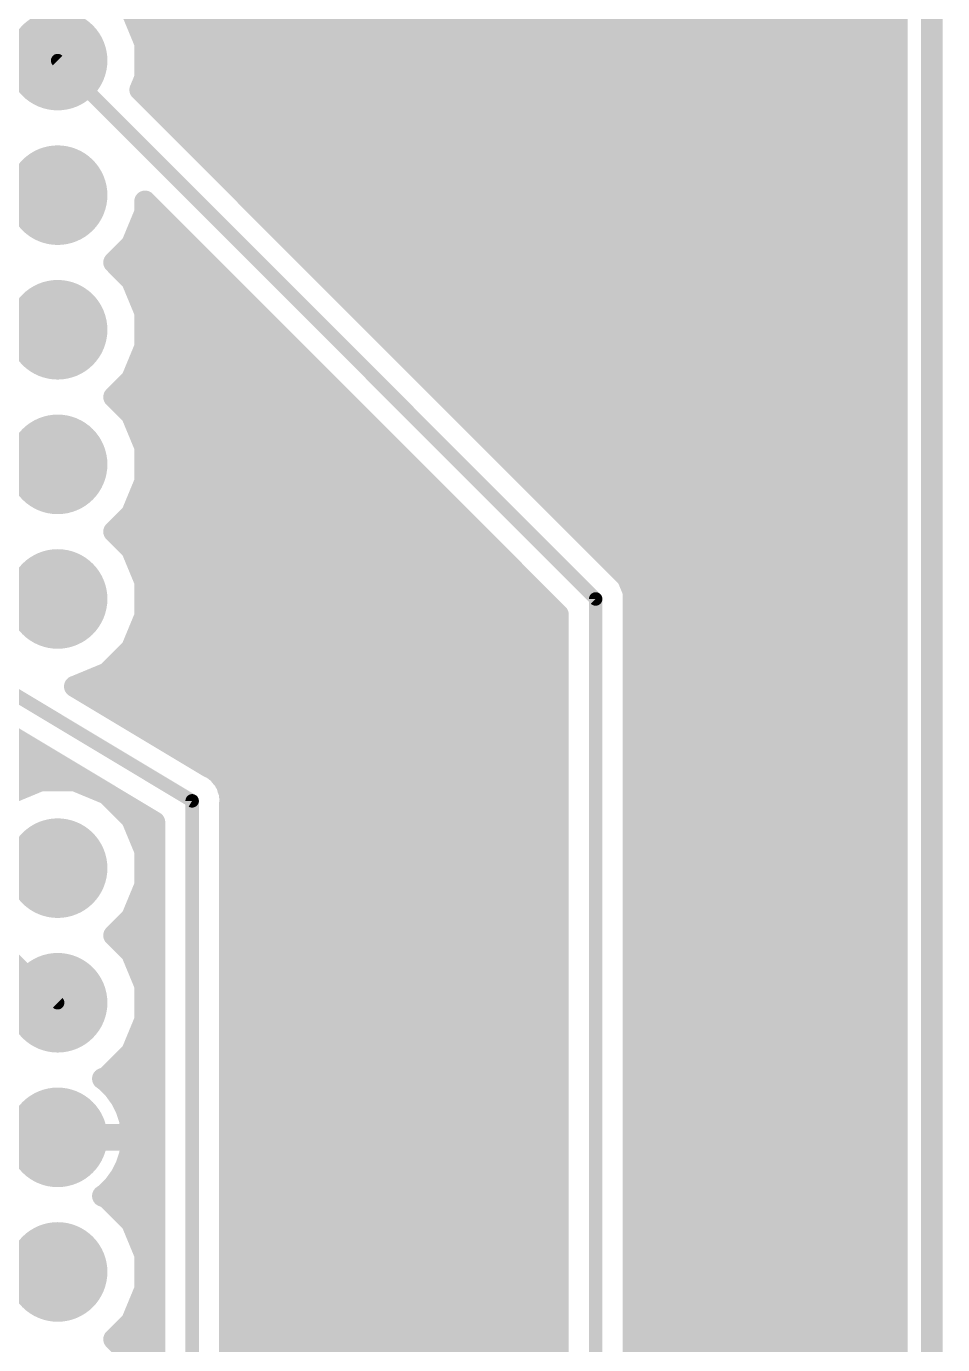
# Model space of a CAD drawing. Extents: x -0.2 to 78.9, y -2.7 to 86.6.
# Drawn here: x 61.64 to 78.94, y 27.84 to 52.72 of the extents above; entities that cross this region are included whole.
import ezdxf

# ---------------------------------------------------------------- set-up
doc = ezdxf.new("R2010")
doc.units = 0
for name, color, linetype in [('16', 174, 'CONTINUOUS'), ('17', 94, 'CONTINUOUS'), ('20', 178, 'CONTINUOUS')]:
    doc.layers.add(name, color=color, linetype=linetype)

# ---------------------------------------------------------------- blocks, each defined once
blk = doc.blocks.new('ROUNDP')
at = {"const_width": 0.5}
blk.add_lwpolyline([(0, -0.25, 1), (0, 0.25, 1), (0, -0.25)], format="xyb", dxfattribs=at)

msp = doc.modelspace()

# ---------------------------------------------------------------- linework, layer by layer
at = {"layer": '16'}
for points, const_width in [([(78.0796, 85.6996), (78.0796, -1.8796)], 0.4064), ([(63.8809, 52.3984), (63.6296, 53.0052)], 0.4064), ([(63.7014, 52.832), (78.0796, 52.832)], 0.4064), ([(63.8697, 52.4256), (78.0796, 52.4256)], 0.4064), ([(63.8809, 51.7415), (63.8809, 52.3984)], 0.4064), ([(72.39, 41.91), (62.23, 52.07)], 0.254), ([(63.8809, 52.0192), (78.0796, 52.0192)], 0.4064), ([(63.7881, 51.5174), (63.8809, 51.7415)], 0.4064), ([(63.8276, 51.6128), (78.0796, 51.6128)], 0.4064), ([(72.9928, 42.3128), (63.7881, 51.5174)], 0.4064), ([(64.0992, 51.2064), (78.0796, 51.2064)], 0.4064), ([(64.5056, 50.8), (78.0796, 50.8)], 0.4064), ([(64.912, 50.3936), (78.0796, 50.3936)], 0.4064), ([(65.3184, 49.9872), (78.0796, 49.9872)], 0.4064), ([(65.7248, 49.5808), (78.0796, 49.5808)], 0.4064), ([(46.99, 49.53), (62.23, 34.29)], 0.254), ([(63.8809, 49.2015), (63.8809, 49.4134)], 0.4064), ([(63.8809, 49.4134), (71.6788, 41.6154)], 0.4064), ([(63.6296, 48.5947), (63.8809, 49.2015)], 0.4064), ([(63.8696, 49.1744), (64.1198, 49.1744)], 0.4064), ([(66.1312, 49.1744), (78.0796, 49.1744)], 0.4064), ([(63.2948, 48.2599), (63.6296, 48.5947)], 0.4064), ([(63.7013, 48.768), (64.5262, 48.768)], 0.4064), ([(66.5376, 48.768), (78.0796, 48.768)], 0.4064), ([(63.3965, 48.3616), (64.9326, 48.3616)], 0.4064), ([(66.944, 48.3616), (78.0796, 48.3616)], 0.4064), ([(63.6296, 47.9252), (63.2948, 48.2599)], 0.4064), ([(63.5996, 47.9552), (65.339, 47.9552)], 0.4064), ([(63.8809, 47.3184), (63.6296, 47.9252)], 0.4064), ([(67.3504, 47.9552), (78.0796, 47.9552)], 0.4064), ([(63.7855, 47.5488), (65.7454, 47.5488)], 0.4064), ([(63.8809, 46.6615), (63.8809, 47.3184)], 0.4064), ([(67.7568, 47.5488), (78.0796, 47.5488)], 0.4064), ([(63.8809, 47.1424), (66.1518, 47.1424)], 0.4064), ([(68.1632, 47.1424), (78.0796, 47.1424)], 0.4064), ([(63.6296, 46.0547), (63.8809, 46.6615)], 0.4064), ([(63.8809, 46.736), (66.5582, 46.736)], 0.4064), ([(68.5696, 46.736), (78.0796, 46.736)], 0.4064), ([(63.7434, 46.3296), (66.9646, 46.3296)], 0.4064), ([(68.976, 46.3296), (78.0796, 46.3296)], 0.4064), ([(63.2948, 45.7199), (63.6296, 46.0547)], 0.4064), ([(63.4981, 45.9232), (67.371, 45.9232)], 0.4064), ([(69.3824, 45.9232), (78.0796, 45.9232)], 0.4064), ([(63.6296, 45.3852), (63.2948, 45.7199)], 0.4064), ([(63.498, 45.5168), (67.7774, 45.5168)], 0.4064), ([(63.8809, 44.7784), (63.6296, 45.3852)], 0.4064), ([(69.7888, 45.5168), (78.0796, 45.5168)], 0.4064), ([(63.7435, 45.1104), (68.1838, 45.1104)], 0.4064), ([(70.1952, 45.1104), (78.0796, 45.1104)], 0.4064), ([(63.8809, 44.1215), (63.8809, 44.7784)], 0.4064), ([(63.8809, 44.704), (68.5902, 44.704)], 0.4064), ([(70.6016, 44.704), (78.0796, 44.704)], 0.4064), ([(63.6296, 43.5147), (63.8809, 44.1215)], 0.4064), ([(63.8809, 44.2976), (68.9966, 44.2976)], 0.4064), ([(71.008, 44.2976), (78.0796, 44.2976)], 0.4064), ([(63.7855, 43.8912), (69.403, 43.8912)], 0.4064), ([(71.4144, 43.8912), (78.0796, 43.8912)], 0.4064), ([(63.2948, 43.1799), (63.6296, 43.5147)], 0.4064), ([(63.5997, 43.4848), (69.8094, 43.4848)], 0.4064), ([(71.8208, 43.4848), (78.0796, 43.4848)], 0.4064), ([(63.6296, 42.8452), (63.2948, 43.1799)], 0.4064), ([(63.3964, 43.0784), (70.2158, 43.0784)], 0.4064), ([(63.8809, 42.2384), (63.6296, 42.8452)], 0.4064), ([(72.2272, 43.0784), (78.0796, 43.0784)], 0.4064), ([(63.7014, 42.672), (70.6222, 42.672)], 0.4064), ([(72.6336, 42.672), (78.0796, 42.672)], 0.4064), ([(63.8697, 42.2656), (71.0286, 42.2656)], 0.4064), ([(63.8809, 41.5815), (63.8809, 42.2384)], 0.4064), ([(73.1011, 42.0514), (72.9928, 42.3128)], 0.4064), ([(73.0124, 42.2656), (78.0796, 42.2656)], 0.4064), ([(63.8809, 41.8592), (71.435, 41.8592)], 0.4064), ([(73.1011, 41.7685), (73.1011, 42.0514)], 0.4064), ([(73.1011, 41.8592), (78.0796, 41.8592)], 0.4064), ([(64.77, 38.1), (58.42, 41.91)], 0.254), ([(71.6788, 41.6154), (71.6788, 22.6393)], 0.4064), ([(72.39, 21.59), (72.39, 41.91)], 0.254), ([(73.1011, 22.3755), (73.1011, 41.7685)], 0.4064), ([(63.6296, 40.9747), (63.8809, 41.5815)], 0.4064), ([(63.8276, 41.4528), (71.6788, 41.4528)], 0.4064), ([(73.1011, 41.4528), (78.0796, 41.4528)], 0.4064), ([(58.0991, 41.2732), (64.0588, 37.6973)], 0.4064), ([(63.1652, 40.5103), (63.6296, 40.9747)], 0.4064), ([(63.6592, 41.0464), (71.6788, 41.0464)], 0.4064), ([(73.1011, 41.0464), (78.0796, 41.0464)], 0.4064), ([(63.2949, 40.64), (71.6788, 40.64)], 0.4064), ([(73.1011, 40.64), (78.0796, 40.64)], 0.4064), ([(62.5584, 40.259), (63.1652, 40.5103)], 0.4064), ([(65.0908, 38.7368), (62.5536, 40.259)], 0.4064), ([(62.5536, 40.259), (62.5584, 40.259)], 0.4064), ([(62.596, 40.2336), (71.6788, 40.2336)], 0.4064), ([(73.1011, 40.2336), (78.0796, 40.2336)], 0.4064), ([(63.2734, 39.8272), (71.6788, 39.8272)], 0.4064), ([(73.1011, 39.8272), (78.0796, 39.8272)], 0.4064), ([(63.9508, 39.4208), (71.6788, 39.4208)], 0.4064), ([(73.1011, 39.4208), (78.0796, 39.4208)], 0.4064), ([(58.5112, 39.0144), (61.8636, 39.0144)], 0.4064), ([(64.6281, 39.0144), (71.6788, 39.0144)], 0.4064), ([(73.1011, 39.0144), (78.0796, 39.0144)], 0.4064), ([(58.9176, 38.608), (62.541, 38.608)], 0.4064), ([(65.1728, 38.7028), (65.0908, 38.7368)], 0.4064), ([(65.2108, 38.6647), (65.1728, 38.7028)], 0.4064), ([(65.2571, 38.637), (65.2108, 38.6647)], 0.4064), ([(65.3101, 38.5655), (65.2571, 38.637)], 0.4064), ([(65.2786, 38.608), (71.6788, 38.608)], 0.4064), ([(73.1011, 38.608), (78.0796, 38.608)], 0.4064), ([(61.9015, 38.4809), (61.2947, 38.2296)], 0.4064), ([(62.5584, 38.4809), (61.9015, 38.4809)], 0.4064), ([(63.1652, 38.2296), (62.5584, 38.4809)], 0.4064), ([(65.3728, 38.5028), (65.3101, 38.5655)], 0.4064), ([(65.3933, 38.4532), (65.3728, 38.5028)], 0.4064), ([(65.4256, 38.4097), (65.3933, 38.4532)], 0.4064), ([(65.4472, 38.3231), (65.4256, 38.4097)], 0.4064), ([(63.6296, 37.7652), (63.1652, 38.2296)], 0.4064), ([(63.1932, 38.2016), (63.2183, 38.2016)], 0.4064), ([(65.4811, 38.2414), (65.4472, 38.3231)], 0.4064), ([(65.4811, 38.1876), (65.4811, 38.2414)], 0.4064), ([(65.4811, 38.2016), (71.6788, 38.2016)], 0.4064), ([(65.4942, 38.1352), (65.4811, 38.1876)], 0.4064), ([(65.4811, 38.0473), (65.4942, 38.1352)], 0.4064), ([(73.1011, 38.2016), (78.0796, 38.2016)], 0.4064), ([(64.77, 22.86), (64.77, 38.1)], 0.254), ([(65.4811, 22.7185), (65.4811, 38.0473)], 0.4064), ([(63.5996, 37.7952), (63.8956, 37.7952)], 0.4064), ([(63.8809, 37.1584), (63.6296, 37.7652)], 0.4064), ([(64.0588, 37.6973), (64.0588, 23.1545)], 0.4064), ([(65.4811, 37.7952), (71.6788, 37.7952)], 0.4064), ([(73.1011, 37.7952), (78.0796, 37.7952)], 0.4064), ([(63.7855, 37.3888), (64.0588, 37.3888)], 0.4064), ([(65.4811, 37.3888), (71.6788, 37.3888)], 0.4064), ([(73.1011, 37.3888), (78.0796, 37.3888)], 0.4064), ([(63.8809, 36.5015), (63.8809, 37.1584)], 0.4064), ([(63.8809, 36.9824), (64.0588, 36.9824)], 0.4064), ([(65.4811, 36.9824), (71.6788, 36.9824)], 0.4064), ([(73.1011, 36.9824), (78.0796, 36.9824)], 0.4064), ([(63.6296, 35.8947), (63.8809, 36.5015)], 0.4064), ([(63.8809, 36.576), (64.0588, 36.576)], 0.4064), ([(65.4811, 36.576), (71.6788, 36.576)], 0.4064), ([(73.1011, 36.576), (78.0796, 36.576)], 0.4064), ([(63.7434, 36.1696), (64.0588, 36.1696)], 0.4064), ([(65.4811, 36.1696), (71.6788, 36.1696)], 0.4064), ([(73.1011, 36.1696), (78.0796, 36.1696)], 0.4064), ([(63.2948, 35.5599), (63.6296, 35.8947)], 0.4064), ([(63.4981, 35.7632), (64.0588, 35.7632)], 0.4064), ([(65.4811, 35.7632), (71.6788, 35.7632)], 0.4064), ([(73.1011, 35.7632), (78.0796, 35.7632)], 0.4064), ([(63.6296, 35.2252), (63.2948, 35.5599)], 0.4064), ([(63.498, 35.3568), (64.0588, 35.3568)], 0.4064), ([(63.8809, 34.6184), (63.6296, 35.2252)], 0.4064), ([(65.4811, 35.3568), (71.6788, 35.3568)], 0.4064), ([(73.1011, 35.3568), (78.0796, 35.3568)], 0.4064), ([(63.7435, 34.9504), (64.0588, 34.9504)], 0.4064), ([(65.4811, 34.9504), (71.6788, 34.9504)], 0.4064), ([(73.1011, 34.9504), (78.0796, 34.9504)], 0.4064), ([(63.8809, 33.9615), (63.8809, 34.6184)], 0.4064), ([(63.8809, 34.544), (64.0588, 34.544)], 0.4064), ([(65.4811, 34.544), (71.6788, 34.544)], 0.4064), ([(73.1011, 34.544), (78.0796, 34.544)], 0.4064), ([(63.8809, 34.1376), (64.0588, 34.1376)], 0.4064), ([(65.4811, 34.1376), (71.6788, 34.1376)], 0.4064), ([(73.1011, 34.1376), (78.0796, 34.1376)], 0.4064), ([(63.6296, 33.3547), (63.8809, 33.9615)], 0.4064), ([(63.7855, 33.7312), (64.0588, 33.7312)], 0.4064), ([(65.4811, 33.7312), (71.6788, 33.7312)], 0.4064), ([(73.1011, 33.7312), (78.0796, 33.7312)], 0.4064), ([(63.1652, 32.8903), (63.6296, 33.3547)], 0.4064), ([(63.5997, 33.3248), (64.0588, 33.3248)], 0.4064), ([(65.4811, 33.3248), (71.6788, 33.3248)], 0.4064), ([(73.1011, 33.3248), (78.0796, 33.3248)], 0.4064), ([(63.0834, 32.8565), (63.1652, 32.8903)], 0.4064), ([(63.1933, 32.9184), (64.0588, 32.9184)], 0.4064), ([(65.4811, 32.9184), (71.6788, 32.9184)], 0.4064), ([(73.1011, 32.9184), (78.0796, 32.9184)], 0.4064), ([(63.14, 32.8155), (63.0834, 32.8565)], 0.4064), ([(63.2955, 32.66), (63.14, 32.8155)], 0.4064), ([(63.4247, 32.4821), (63.2955, 32.66)], 0.4064), ([(63.403, 32.512), (64.0588, 32.512)], 0.4064), ([(63.5246, 32.2862), (63.4247, 32.4821)], 0.4064), ([(65.4811, 32.512), (71.6788, 32.512)], 0.4064), ([(73.1011, 32.512), (78.0796, 32.512)], 0.4064), ([(63.5925, 32.0771), (63.5246, 32.2862)], 0.4064), ([(63.5833, 32.1056), (64.0588, 32.1056)], 0.4064), ([(63.6269, 31.8599), (63.5925, 32.0771)], 0.4064), ([(65.4811, 32.1056), (71.6788, 32.1056)], 0.4064), ([(73.1011, 32.1056), (78.0796, 32.1056)], 0.4064), ([(48.0389, 31.6992), (62.1785, 31.6992)], 0.4064), ([(60.833, 31.8008), (62.1785, 31.8008)], 0.4064), ([(62.1785, 31.699), (60.833, 31.699)], 0.4064), ([(62.1785, 31.8008), (62.1785, 31.699)], 0.4064), ([(62.2814, 31.699), (62.2814, 31.8008)], 0.4064), ([(62.2814, 31.8008), (63.6269, 31.8008)], 0.4064), ([(62.2814, 31.6992), (64.0588, 31.6992)], 0.4064), ([(63.6269, 31.699), (62.2814, 31.699)], 0.4064), ([(63.5925, 31.4228), (63.6269, 31.64)], 0.4064), ([(63.6269, 31.8008), (63.6269, 31.8599)], 0.4064), ([(63.6269, 31.64), (63.6269, 31.699)], 0.4064), ([(65.4811, 31.6992), (71.6788, 31.6992)], 0.4064), ([(73.1011, 31.6992), (78.0796, 31.6992)], 0.4064), ([(63.5246, 31.2137), (63.5925, 31.4228)], 0.4064), ([(63.4247, 31.0178), (63.5246, 31.2137)], 0.4064), ([(63.5502, 31.2928), (64.0588, 31.2928)], 0.4064), ([(65.4811, 31.2928), (71.6788, 31.2928)], 0.4064), ([(73.1011, 31.2928), (78.0796, 31.2928)], 0.4064), ([(63.2955, 30.8399), (63.4247, 31.0178)], 0.4064), ([(63.0834, 30.6434), (63.14, 30.6844)], 0.4064), ([(63.14, 30.6844), (63.2955, 30.8399)], 0.4064), ([(63.3292, 30.8864), (64.0588, 30.8864)], 0.4064), ([(65.4811, 30.8864), (71.6788, 30.8864)], 0.4064), ([(73.1011, 30.8864), (78.0796, 30.8864)], 0.4064), ([(63.1652, 30.6096), (63.0834, 30.6434)], 0.4064), ([(63.6296, 30.1452), (63.1652, 30.6096)], 0.4064), ([(63.2948, 30.48), (64.0588, 30.48)], 0.4064), ([(65.4811, 30.48), (71.6788, 30.48)], 0.4064), ([(73.1011, 30.48), (78.0796, 30.48)], 0.4064), ([(63.8809, 29.5384), (63.6296, 30.1452)], 0.4064), ([(63.6593, 30.0736), (64.0588, 30.0736)], 0.4064), ([(65.4811, 30.0736), (71.6788, 30.0736)], 0.4064), ([(73.1011, 30.0736), (78.0796, 30.0736)], 0.4064), ([(63.8276, 29.6672), (64.0588, 29.6672)], 0.4064), ([(65.4811, 29.6672), (71.6788, 29.6672)], 0.4064), ([(73.1011, 29.6672), (78.0796, 29.6672)], 0.4064), ([(63.8809, 28.8815), (63.8809, 29.5384)], 0.4064), ([(63.8809, 29.2608), (64.0588, 29.2608)], 0.4064), ([(65.4811, 29.2608), (71.6788, 29.2608)], 0.4064), ([(73.1011, 29.2608), (78.0796, 29.2608)], 0.4064), ([(63.6296, 28.2747), (63.8809, 28.8815)], 0.4064), ([(63.8696, 28.8544), (64.0588, 28.8544)], 0.4064), ([(65.4811, 28.8544), (71.6788, 28.8544)], 0.4064), ([(73.1011, 28.8544), (78.0796, 28.8544)], 0.4064), ([(63.7013, 28.448), (64.0588, 28.448)], 0.4064), ([(65.4811, 28.448), (71.6788, 28.448)], 0.4064), ([(73.1011, 28.448), (78.0796, 28.448)], 0.4064), ([(63.2948, 27.9399), (63.6296, 28.2747)], 0.4064), ([(63.6296, 27.6052), (63.2948, 27.9399)], 0.4064), ([(63.3965, 28.0416), (64.0588, 28.0416)], 0.4064), ([(65.4811, 28.0416), (71.6788, 28.0416)], 0.4064), ([(73.1011, 28.0416), (78.0796, 28.0416)], 0.4064), ([(63.5996, 27.6352), (64.0588, 27.6352)], 0.4064), ([(65.4811, 27.6352), (71.6788, 27.6352)], 0.4064), ([(73.1011, 27.6352), (78.0796, 27.6352)], 0.4064)]:
    msp.add_lwpolyline(points, dxfattribs=dict(at, const_width=const_width))
for points, const_width in [([(63.7014, 52.9336, 1), (63.7014, 52.7304)], 0.2032), ([(78.0796, 52.7304, 1), (78.0796, 52.9336)], 0.2032), ([(63.8697, 52.5272, 1), (63.8697, 52.324)], 0.2032), ([(63.9825, 52.3984, 1), (63.7793, 52.3984)], 0.2032), ([(63.787, 52.3595, 1), (63.9748, 52.4373)], 0.2032), ([(78.0796, 52.324, 1), (78.0796, 52.5272)], 0.2032), ([(62.2749, 52.1149, 1), (62.1851, 52.0251)], 0.127), ([(63.8809, 52.1208, 1), (63.8809, 51.9176)], 0.2032), ([(78.0796, 51.9176, 1), (78.0796, 52.1208)], 0.2032), ([(63.8276, 51.7144, 1), (63.8276, 51.5112)], 0.2032), ([(63.7793, 51.7415, 1), (63.9825, 51.7415)], 0.2032), ([(63.9748, 51.7026, 1), (63.787, 51.7804)], 0.2032), ([(78.0796, 51.5112, 1), (78.0796, 51.7144)], 0.2032), ([(63.6942, 51.5563, 1), (63.882, 51.4785)], 0.2032), ([(63.8599, 51.5892, 1), (63.7163, 51.4456)], 0.2032), ([(64.0992, 51.308, 1), (64.0992, 51.1048)], 0.2032), ([(78.0796, 51.1048, 1), (78.0796, 51.308)], 0.2032), ([(64.5056, 50.9016, 1), (64.5056, 50.6984)], 0.2032), ([(78.0796, 50.6984, 1), (78.0796, 50.9016)], 0.2032), ([(64.912, 50.4952, 1), (64.912, 50.292)], 0.2032), ([(78.0796, 50.292, 1), (78.0796, 50.4952)], 0.2032), ([(65.3184, 50.0888, 1), (65.3184, 49.8856)], 0.2032), ([(78.0796, 49.8856, 1), (78.0796, 50.0888)], 0.2032), ([(65.7248, 49.6824, 1), (65.7248, 49.4792)], 0.2032), ([(78.0796, 49.4792, 1), (78.0796, 49.6824)], 0.2032), ([(63.9825, 49.4134, 1), (63.7793, 49.4134)], 0.2032), ([(63.9527, 49.4852, 1), (63.8091, 49.3416)], 0.2032), ([(63.8696, 49.276, 1), (63.8696, 49.0728)], 0.2032), ([(63.7793, 49.2015, 1), (63.9825, 49.2015)], 0.2032), ([(63.9748, 49.1626, 1), (63.787, 49.2404)], 0.2032), ([(64.1198, 49.0728, 1), (64.1198, 49.276)], 0.2032), ([(66.1312, 49.276, 1), (66.1312, 49.0728)], 0.2032), ([(78.0796, 49.0728, 1), (78.0796, 49.276)], 0.2032), ([(63.7014, 48.5229, 1), (63.5578, 48.6665)], 0.2032), ([(63.7013, 48.8696, 1), (63.7013, 48.6664)], 0.2032), ([(64.5262, 48.6664, 1), (64.5262, 48.8696)], 0.2032), ([(66.5376, 48.8696, 1), (66.5376, 48.6664)], 0.2032), ([(78.0796, 48.6664, 1), (78.0796, 48.8696)], 0.2032), ([(63.3965, 48.4632, 1), (63.3965, 48.26)], 0.2032), ([(63.5357, 48.6336, 1), (63.7235, 48.5558)], 0.2032), ([(64.9326, 48.26, 1), (64.9326, 48.4632)], 0.2032), ([(66.944, 48.4632, 1), (66.944, 48.26)], 0.2032), ([(78.0796, 48.26, 1), (78.0796, 48.4632)], 0.2032), ([(63.3666, 48.3318, 1), (63.223, 48.188)], 0.2032), ([(63.223, 48.3317, 1), (63.3666, 48.1881)], 0.2032), ([(63.5996, 48.0568, 1), (63.5996, 47.8536)], 0.2032), ([(63.7235, 47.9641, 1), (63.5357, 47.8863)], 0.2032), ([(63.5578, 47.8533, 1), (63.7014, 47.9971)], 0.2032), ([(65.339, 47.8536, 1), (65.339, 48.0568)], 0.2032), ([(67.3504, 48.0568, 1), (67.3504, 47.8536)], 0.2032), ([(78.0796, 47.8536, 1), (78.0796, 48.0568)], 0.2032), ([(63.7855, 47.6504, 1), (63.7855, 47.4472)], 0.2032), ([(63.9825, 47.3184, 1), (63.7793, 47.3184)], 0.2032), ([(65.7454, 47.4472, 1), (65.7454, 47.6504)], 0.2032), ([(67.7568, 47.6504, 1), (67.7568, 47.4472)], 0.2032), ([(78.0796, 47.4472, 1), (78.0796, 47.6504)], 0.2032), ([(63.8809, 47.244, 1), (63.8809, 47.0408)], 0.2032), ([(63.787, 47.2795, 1), (63.9748, 47.3573)], 0.2032), ([(66.1518, 47.0408, 1), (66.1518, 47.244)], 0.2032), ([(68.1632, 47.244, 1), (68.1632, 47.0408)], 0.2032), ([(78.0796, 47.0408, 1), (78.0796, 47.244)], 0.2032), ([(63.8809, 46.8376, 1), (63.8809, 46.6344)], 0.2032), ([(63.9748, 46.6226, 1), (63.787, 46.7004)], 0.2032), ([(66.5582, 46.6344, 1), (66.5582, 46.8376)], 0.2032), ([(68.5696, 46.8376, 1), (68.5696, 46.6344)], 0.2032), ([(78.0796, 46.6344, 1), (78.0796, 46.8376)], 0.2032), ([(63.7434, 46.4312, 1), (63.7434, 46.228)], 0.2032), ([(63.7793, 46.6615, 1), (63.9825, 46.6615)], 0.2032), ([(66.9646, 46.228, 1), (66.9646, 46.4312)], 0.2032), ([(68.976, 46.4312, 1), (68.976, 46.228)], 0.2032), ([(78.0796, 46.228, 1), (78.0796, 46.4312)], 0.2032), ([(63.4981, 46.0248, 1), (63.4981, 45.8216)], 0.2032), ([(63.5357, 46.0936, 1), (63.7235, 46.0158)], 0.2032), ([(63.7014, 45.9829, 1), (63.5578, 46.1265)], 0.2032), ([(67.371, 45.8216, 1), (67.371, 46.0248)], 0.2032), ([(69.3824, 46.0248, 1), (69.3824, 45.8216)], 0.2032), ([(78.0796, 45.8216, 1), (78.0796, 46.0248)], 0.2032), ([(63.3666, 45.7918, 1), (63.223, 45.648)], 0.2032), ([(63.223, 45.7917, 1), (63.3666, 45.6481)], 0.2032), ([(63.498, 45.6184, 1), (63.498, 45.4152)], 0.2032), ([(63.7235, 45.4241, 1), (63.5357, 45.3463)], 0.2032), ([(63.5578, 45.3133, 1), (63.7014, 45.4571)], 0.2032), ([(67.7774, 45.4152, 1), (67.7774, 45.6184)], 0.2032), ([(69.7888, 45.6184, 1), (69.7888, 45.4152)], 0.2032), ([(78.0796, 45.4152, 1), (78.0796, 45.6184)], 0.2032), ([(63.7435, 45.212, 1), (63.7435, 45.0088)], 0.2032), ([(68.1838, 45.0088, 1), (68.1838, 45.212)], 0.2032), ([(70.1952, 45.212, 1), (70.1952, 45.0088)], 0.2032), ([(78.0796, 45.0088, 1), (78.0796, 45.212)], 0.2032), ([(63.9825, 44.7784, 1), (63.7793, 44.7784)], 0.2032), ([(63.8809, 44.8056, 1), (63.8809, 44.6024)], 0.2032), ([(63.787, 44.7395, 1), (63.9748, 44.8173)], 0.2032), ([(68.5902, 44.6024, 1), (68.5902, 44.8056)], 0.2032), ([(70.6016, 44.8056, 1), (70.6016, 44.6024)], 0.2032), ([(78.0796, 44.6024, 1), (78.0796, 44.8056)], 0.2032), ([(63.8809, 44.3992, 1), (63.8809, 44.196)], 0.2032), ([(63.9748, 44.0826, 1), (63.787, 44.1604)], 0.2032), ([(68.9966, 44.196, 1), (68.9966, 44.3992)], 0.2032), ([(71.008, 44.3992, 1), (71.008, 44.196)], 0.2032), ([(78.0796, 44.196, 1), (78.0796, 44.3992)], 0.2032), ([(63.7855, 43.9928, 1), (63.7855, 43.7896)], 0.2032), ([(63.7793, 44.1215, 1), (63.9825, 44.1215)], 0.2032), ([(69.403, 43.7896, 1), (69.403, 43.9928)], 0.2032), ([(71.4144, 43.9928, 1), (71.4144, 43.7896)], 0.2032), ([(78.0796, 43.7896, 1), (78.0796, 43.9928)], 0.2032), ([(63.5997, 43.5864, 1), (63.5997, 43.3832)], 0.2032), ([(63.5357, 43.5536, 1), (63.7235, 43.4758)], 0.2032), ([(63.7014, 43.4429, 1), (63.5578, 43.5865)], 0.2032), ([(69.8094, 43.3832, 1), (69.8094, 43.5864)], 0.2032), ([(71.8208, 43.5864, 1), (71.8208, 43.3832)], 0.2032), ([(78.0796, 43.3832, 1), (78.0796, 43.5864)], 0.2032), ([(63.3666, 43.2518, 1), (63.223, 43.108)], 0.2032), ([(63.223, 43.2517, 1), (63.3666, 43.1081)], 0.2032), ([(63.3964, 43.18, 1), (63.3964, 42.9768)], 0.2032), ([(63.7235, 42.8841, 1), (63.5357, 42.8063)], 0.2032), ([(70.2158, 42.9768, 1), (70.2158, 43.18)], 0.2032), ([(72.2272, 43.18, 1), (72.2272, 42.9768)], 0.2032), ([(78.0796, 42.9768, 1), (78.0796, 43.18)], 0.2032), ([(63.5578, 42.7733, 1), (63.7014, 42.9171)], 0.2032), ([(63.7014, 42.7736, 1), (63.7014, 42.5704)], 0.2032), ([(70.6222, 42.5704, 1), (70.6222, 42.7736)], 0.2032), ([(72.6336, 42.7736, 1), (72.6336, 42.5704)], 0.2032), ([(78.0796, 42.5704, 1), (78.0796, 42.7736)], 0.2032), ([(63.8697, 42.3672, 1), (63.8697, 42.164)], 0.2032), ([(63.9825, 42.2384, 1), (63.7793, 42.2384)], 0.2032), ([(63.787, 42.1995, 1), (63.9748, 42.2773)], 0.2032), ([(71.0286, 42.164, 1), (71.0286, 42.3672)], 0.2032), ([(73.0867, 42.3517, 1), (72.8989, 42.2739)], 0.2032), ([(73.0124, 42.3672, 1), (73.0124, 42.164)], 0.2032), ([(72.921, 42.241, 1), (73.0646, 42.3846)], 0.2032), ([(78.0796, 42.164, 1), (78.0796, 42.3672)], 0.2032), ([(63.8809, 41.9608, 1), (63.8809, 41.7576)], 0.2032), ([(71.435, 41.7576, 1), (71.435, 41.9608)], 0.2032), ([(73.2027, 42.0514, 1), (72.9995, 42.0514)], 0.2032), ([(73.1011, 41.9608, 1), (73.1011, 41.7576)], 0.2032), ([(73.0072, 42.0125, 1), (73.195, 42.0903)], 0.2032), ([(78.0796, 41.7576, 1), (78.0796, 41.9608)], 0.2032), ([(71.7804, 41.6154, 1), (71.5772, 41.6154)], 0.2032), ([(72.4535, 41.91, 1), (72.3265, 41.91)], 0.127), ([(72.3451, 41.8651, 1), (72.4349, 41.9549)], 0.127), ([(73.2027, 41.7685, 1), (72.9995, 41.7685)], 0.2032), ([(72.9995, 41.7685, 1), (73.2027, 41.7685)], 0.2032), ([(63.8276, 41.5544, 1), (63.8276, 41.3512)], 0.2032), ([(63.7793, 41.5815, 1), (63.9825, 41.5815)], 0.2032), ([(63.9748, 41.5426, 1), (63.787, 41.6204)], 0.2032), ([(71.607, 41.5436, 1), (71.7506, 41.6872)], 0.2032), ([(71.6788, 41.3512, 1), (71.6788, 41.5544)], 0.2032), ([(73.1011, 41.5544, 1), (73.1011, 41.3512)], 0.2032), ([(78.0796, 41.3512, 1), (78.0796, 41.5544)], 0.2032), ([(63.5357, 41.0136, 1), (63.7235, 40.9358)], 0.2032), ([(63.6592, 41.148, 1), (63.6592, 40.9448)], 0.2032), ([(63.7014, 40.9029, 1), (63.5578, 41.0465)], 0.2032), ([(71.6788, 40.9448, 1), (71.6788, 41.148)], 0.2032), ([(73.1011, 41.148, 1), (73.1011, 40.9448)], 0.2032), ([(78.0796, 40.9448, 1), (78.0796, 41.148)], 0.2032), ([(63.2949, 40.7416, 1), (63.2949, 40.5384)], 0.2032), ([(71.6788, 40.5384, 1), (71.6788, 40.7416)], 0.2032), ([(73.1011, 40.7416, 1), (73.1011, 40.5384)], 0.2032), ([(78.0796, 40.5384, 1), (78.0796, 40.7416)], 0.2032), ([(63.0934, 40.5821, 1), (63.237, 40.4385)], 0.2032), ([(63.2041, 40.4164, 1), (63.1263, 40.6042)], 0.2032), ([(62.6059, 40.3461, 1), (62.5013, 40.1719)], 0.2032), ([(62.5536, 40.3606, 1), (62.5536, 40.1574)], 0.2032), ([(62.5195, 40.3529, 1), (62.5973, 40.1651)], 0.2032), ([(62.596, 40.3352, 1), (62.596, 40.132)], 0.2032), ([(62.5584, 40.1574, 1), (62.5584, 40.3606)], 0.2032), ([(71.6788, 40.132, 1), (71.6788, 40.3352)], 0.2032), ([(73.1011, 40.3352, 1), (73.1011, 40.132)], 0.2032), ([(78.0796, 40.132, 1), (78.0796, 40.3352)], 0.2032), ([(63.2734, 39.9288, 1), (63.2734, 39.7256)], 0.2032), ([(71.6788, 39.7256, 1), (71.6788, 39.9288)], 0.2032), ([(73.1011, 39.9288, 1), (73.1011, 39.7256)], 0.2032), ([(78.0796, 39.7256, 1), (78.0796, 39.9288)], 0.2032), ([(63.9508, 39.5224, 1), (63.9508, 39.3192)], 0.2032), ([(71.6788, 39.3192, 1), (71.6788, 39.5224)], 0.2032), ([(73.1011, 39.5224, 1), (73.1011, 39.3192)], 0.2032), ([(78.0796, 39.3192, 1), (78.0796, 39.5224)], 0.2032), ([(61.8636, 38.9128, 1), (61.8636, 39.116)], 0.2032), ([(64.6281, 39.116, 1), (64.6281, 38.9128)], 0.2032), ([(71.6788, 38.9128, 1), (71.6788, 39.116)], 0.2032), ([(73.1011, 39.116, 1), (73.1011, 38.9128)], 0.2032), ([(78.0796, 38.9128, 1), (78.0796, 39.116)], 0.2032), ([(62.541, 38.5064, 1), (62.541, 38.7096)], 0.2032), ([(65.1297, 38.8307, 1), (65.0519, 38.6429)], 0.2032), ([(65.0385, 38.6497, 1), (65.1431, 38.8239)], 0.2032), ([(65.2447, 38.7745, 1), (65.1009, 38.6311)], 0.2032), ([(65.263, 38.7519, 1), (65.1586, 38.5775)], 0.2032), ([(65.1339, 38.6089, 1), (65.2117, 38.7967)], 0.2032), ([(65.1389, 38.593, 1), (65.2827, 38.7364)], 0.2032), ([(65.3387, 38.6975, 1), (65.1755, 38.5765)], 0.2032), ([(65.2786, 38.7096, 1), (65.2786, 38.5064)], 0.2032), ([(65.2049, 38.5498, 1), (65.3093, 38.7242)], 0.2032), ([(71.6788, 38.5064, 1), (71.6788, 38.7096)], 0.2032), ([(73.1011, 38.7096, 1), (73.1011, 38.5064)], 0.2032), ([(78.0796, 38.5064, 1), (78.0796, 38.7096)], 0.2032), ([(61.9015, 38.5825, 1), (61.9015, 38.3793)], 0.2032), ([(61.9404, 38.387, 1), (61.8626, 38.5748)], 0.2032), ([(62.5973, 38.5748, 1), (62.5195, 38.387)], 0.2032), ([(62.5584, 38.3793, 1), (62.5584, 38.5825)], 0.2032), ([(65.3819, 38.6373, 1), (65.2383, 38.4937)], 0.2032), ([(65.2285, 38.505, 1), (65.3917, 38.626)], 0.2032), ([(65.4667, 38.5416, 1), (65.2789, 38.464)], 0.2032), ([(65.4749, 38.5138, 1), (65.3117, 38.3926)], 0.2032), ([(65.2994, 38.4144, 1), (65.4872, 38.492)], 0.2032), ([(65.301, 38.431, 1), (65.4446, 38.5746)], 0.2032), ([(65.5242, 38.4343, 1), (65.327, 38.3851)], 0.2032), ([(65.344, 38.3491, 1), (65.5072, 38.4703)], 0.2032), ([(63.237, 38.3014, 1), (63.0934, 38.1578)], 0.2032), ([(63.1932, 38.3032, 1), (63.1932, 38.1)], 0.2032), ([(63.1263, 38.1357, 1), (63.2041, 38.3235)], 0.2032), ([(63.2183, 38.1, 1), (63.2183, 38.3032)], 0.2032), ([(65.541, 38.362, 1), (65.3534, 38.2842)], 0.2032), ([(65.3486, 38.2985, 1), (65.5458, 38.3477)], 0.2032), ([(65.5827, 38.2414, 1), (65.3795, 38.2414)], 0.2032), ([(65.4811, 38.3032, 1), (65.4811, 38.1)], 0.2032), ([(65.5797, 38.2122, 1), (65.3825, 38.163)], 0.2032), ([(65.3873, 38.2025, 1), (65.5749, 38.2803)], 0.2032), ([(65.5947, 38.1202, 1), (65.3937, 38.1502)], 0.2032), ([(71.6788, 38.1, 1), (71.6788, 38.3032)], 0.2032), ([(73.1011, 38.3032, 1), (73.1011, 38.1)], 0.2032), ([(78.0796, 38.1, 1), (78.0796, 38.3032)], 0.2032), ([(64.8335, 38.1, 1), (64.7065, 38.1)], 0.127), ([(64.7373, 38.0455, 1), (64.8027, 38.1545)], 0.127), ([(65.3795, 38.1876, 1), (65.5827, 38.1876)], 0.2032), ([(65.5827, 38.0473, 1), (65.3795, 38.0473)], 0.2032), ([(65.3806, 38.0623, 1), (65.5816, 38.0323)], 0.2032), ([(65.3956, 38.1106, 1), (65.5928, 38.1598)], 0.2032), ([(63.5996, 37.8968, 1), (63.5996, 37.6936)], 0.2032), ([(63.7235, 37.8041, 1), (63.5357, 37.7263)], 0.2032), ([(63.5578, 37.6934, 1), (63.7014, 37.837)], 0.2032), ([(63.8956, 37.6936, 1), (63.8956, 37.8968)], 0.2032), ([(64.1604, 37.6973, 1), (63.9572, 37.6973)], 0.2032), ([(64.0065, 37.6102, 1), (64.1111, 37.7844)], 0.2032), ([(65.4811, 37.8968, 1), (65.4811, 37.6936)], 0.2032), ([(71.6788, 37.6936, 1), (71.6788, 37.8968)], 0.2032), ([(73.1011, 37.8968, 1), (73.1011, 37.6936)], 0.2032), ([(78.0796, 37.6936, 1), (78.0796, 37.8968)], 0.2032), ([(63.7855, 37.4904, 1), (63.7855, 37.2872)], 0.2032), ([(64.0588, 37.2872, 1), (64.0588, 37.4904)], 0.2032), ([(65.4811, 37.4904, 1), (65.4811, 37.2872)], 0.2032), ([(71.6788, 37.2872, 1), (71.6788, 37.4904)], 0.2032), ([(73.1011, 37.4904, 1), (73.1011, 37.2872)], 0.2032), ([(78.0796, 37.2872, 1), (78.0796, 37.4904)], 0.2032), ([(63.9825, 37.1584, 1), (63.7793, 37.1584)], 0.2032), ([(63.8809, 37.084, 1), (63.8809, 36.8808)], 0.2032), ([(63.787, 37.1195, 1), (63.9748, 37.1973)], 0.2032), ([(64.0588, 36.8808, 1), (64.0588, 37.084)], 0.2032), ([(65.4811, 37.084, 1), (65.4811, 36.8808)], 0.2032), ([(71.6788, 36.8808, 1), (71.6788, 37.084)], 0.2032), ([(73.1011, 37.084, 1), (73.1011, 36.8808)], 0.2032), ([(78.0796, 36.8808, 1), (78.0796, 37.084)], 0.2032), ([(63.8809, 36.6776, 1), (63.8809, 36.4744)], 0.2032), ([(63.7793, 36.5015, 1), (63.9825, 36.5015)], 0.2032), ([(63.9748, 36.4626, 1), (63.787, 36.5404)], 0.2032), ([(64.0588, 36.4744, 1), (64.0588, 36.6776)], 0.2032), ([(65.4811, 36.6776, 1), (65.4811, 36.4744)], 0.2032), ([(71.6788, 36.4744, 1), (71.6788, 36.6776)], 0.2032), ([(73.1011, 36.6776, 1), (73.1011, 36.4744)], 0.2032), ([(78.0796, 36.4744, 1), (78.0796, 36.6776)], 0.2032), ([(63.7434, 36.2712, 1), (63.7434, 36.068)], 0.2032), ([(64.0588, 36.068, 1), (64.0588, 36.2712)], 0.2032), ([(65.4811, 36.2712, 1), (65.4811, 36.068)], 0.2032), ([(71.6788, 36.068, 1), (71.6788, 36.2712)], 0.2032), ([(73.1011, 36.2712, 1), (73.1011, 36.068)], 0.2032), ([(78.0796, 36.068, 1), (78.0796, 36.2712)], 0.2032), ([(63.7014, 35.8229, 1), (63.5578, 35.9665)], 0.2032), ([(63.4981, 35.8648, 1), (63.4981, 35.6616)], 0.2032), ([(63.5357, 35.9336, 1), (63.7235, 35.8558)], 0.2032), ([(64.0588, 35.6616, 1), (64.0588, 35.8648)], 0.2032), ([(65.4811, 35.8648, 1), (65.4811, 35.6616)], 0.2032), ([(71.6788, 35.6616, 1), (71.6788, 35.8648)], 0.2032), ([(73.1011, 35.8648, 1), (73.1011, 35.6616)], 0.2032), ([(78.0796, 35.6616, 1), (78.0796, 35.8648)], 0.2032), ([(63.3666, 35.6318, 1), (63.223, 35.488)], 0.2032), ([(63.223, 35.6317, 1), (63.3666, 35.4881)], 0.2032), ([(63.498, 35.4584, 1), (63.498, 35.2552)], 0.2032), ([(63.7235, 35.2641, 1), (63.5357, 35.1863)], 0.2032), ([(63.5578, 35.1533, 1), (63.7014, 35.2971)], 0.2032), ([(64.0588, 35.2552, 1), (64.0588, 35.4584)], 0.2032), ([(65.4811, 35.4584, 1), (65.4811, 35.2552)], 0.2032), ([(71.6788, 35.2552, 1), (71.6788, 35.4584)], 0.2032), ([(73.1011, 35.4584, 1), (73.1011, 35.2552)], 0.2032), ([(78.0796, 35.2552, 1), (78.0796, 35.4584)], 0.2032), ([(63.7435, 35.052, 1), (63.7435, 34.8488)], 0.2032), ([(64.0588, 34.8488, 1), (64.0588, 35.052)], 0.2032), ([(65.4811, 35.052, 1), (65.4811, 34.8488)], 0.2032), ([(71.6788, 34.8488, 1), (71.6788, 35.052)], 0.2032), ([(73.1011, 35.052, 1), (73.1011, 34.8488)], 0.2032), ([(78.0796, 34.8488, 1), (78.0796, 35.052)], 0.2032), ([(63.9825, 34.6184, 1), (63.7793, 34.6184)], 0.2032), ([(63.8809, 34.6456, 1), (63.8809, 34.4424)], 0.2032), ([(63.787, 34.5795, 1), (63.9748, 34.6573)], 0.2032), ([(64.0588, 34.4424, 1), (64.0588, 34.6456)], 0.2032), ([(65.4811, 34.6456, 1), (65.4811, 34.4424)], 0.2032), ([(71.6788, 34.4424, 1), (71.6788, 34.6456)], 0.2032), ([(73.1011, 34.6456, 1), (73.1011, 34.4424)], 0.2032), ([(78.0796, 34.4424, 1), (78.0796, 34.6456)], 0.2032), ([(62.1851, 34.2451, 1), (62.2749, 34.3349)], 0.127), ([(63.8809, 34.2392, 1), (63.8809, 34.036)], 0.2032), ([(64.0588, 34.036, 1), (64.0588, 34.2392)], 0.2032), ([(65.4811, 34.2392, 1), (65.4811, 34.036)], 0.2032), ([(71.6788, 34.036, 1), (71.6788, 34.2392)], 0.2032), ([(73.1011, 34.2392, 1), (73.1011, 34.036)], 0.2032), ([(78.0796, 34.036, 1), (78.0796, 34.2392)], 0.2032), ([(63.9748, 33.9226, 1), (63.787, 34.0004)], 0.2032), ([(63.7855, 33.8328, 1), (63.7855, 33.6296)], 0.2032), ([(63.7793, 33.9615, 1), (63.9825, 33.9615)], 0.2032), ([(64.0588, 33.6296, 1), (64.0588, 33.8328)], 0.2032), ([(65.4811, 33.8328, 1), (65.4811, 33.6296)], 0.2032), ([(71.6788, 33.6296, 1), (71.6788, 33.8328)], 0.2032), ([(73.1011, 33.8328, 1), (73.1011, 33.6296)], 0.2032), ([(78.0796, 33.6296, 1), (78.0796, 33.8328)], 0.2032), ([(63.5997, 33.4264, 1), (63.5997, 33.2232)], 0.2032), ([(63.5357, 33.3936, 1), (63.7235, 33.3158)], 0.2032), ([(63.7014, 33.2829, 1), (63.5578, 33.4265)], 0.2032), ([(64.0588, 33.2232, 1), (64.0588, 33.4264)], 0.2032), ([(65.4811, 33.4264, 1), (65.4811, 33.2232)], 0.2032), ([(71.6788, 33.2232, 1), (71.6788, 33.4264)], 0.2032), ([(73.1011, 33.4264, 1), (73.1011, 33.2232)], 0.2032), ([(78.0796, 33.2232, 1), (78.0796, 33.4264)], 0.2032), ([(63.1933, 33.02, 1), (63.1933, 32.8168)], 0.2032), ([(63.204, 32.7964, 1), (63.1264, 32.9842)], 0.2032), ([(64.0588, 32.8168, 1), (64.0588, 33.02)], 0.2032), ([(65.4811, 33.02, 1), (65.4811, 32.8168)], 0.2032), ([(71.6788, 32.8168, 1), (71.6788, 33.02)], 0.2032), ([(73.1011, 33.02, 1), (73.1011, 32.8168)], 0.2032), ([(78.0796, 32.8168, 1), (78.0796, 33.02)], 0.2032), ([(63.143, 32.9388, 1), (63.0238, 32.7742)], 0.2032), ([(63.0446, 32.9504, 1), (63.1222, 32.7626)], 0.2032), ([(63.2118, 32.8873, 1), (63.0682, 32.7437)], 0.2032), ([(63.0934, 32.9621, 1), (63.237, 32.8185)], 0.2032), ([(63.0804, 32.7332, 1), (63.1996, 32.8978)], 0.2032), ([(63.3777, 32.7197, 1), (63.2133, 32.6003)], 0.2032), ([(63.2237, 32.5882, 1), (63.3673, 32.7318)], 0.2032), ([(63.403, 32.6136, 1), (63.403, 32.4104)], 0.2032), ([(63.5152, 32.5283, 1), (63.3342, 32.4359)], 0.2032), ([(63.3425, 32.4224, 1), (63.5069, 32.5418)], 0.2032), ([(64.0588, 32.4104, 1), (64.0588, 32.6136)], 0.2032), ([(65.4811, 32.6136, 1), (65.4811, 32.4104)], 0.2032), ([(71.6788, 32.4104, 1), (71.6788, 32.6136)], 0.2032), ([(73.1011, 32.6136, 1), (73.1011, 32.4104)], 0.2032), ([(78.0796, 32.4104, 1), (78.0796, 32.6136)], 0.2032), ([(63.6212, 32.3176, 1), (63.428, 32.2548)], 0.2032), ([(63.4341, 32.24, 1), (63.6151, 32.3324)], 0.2032), ([(63.5833, 32.2072, 1), (63.5833, 32.004)], 0.2032), ([(63.6928, 32.093, 1), (63.4922, 32.0612)], 0.2032), ([(63.4959, 32.0457, 1), (63.6891, 32.1085)], 0.2032), ([(64.0588, 32.004, 1), (64.0588, 32.2072)], 0.2032), ([(65.4811, 32.2072, 1), (65.4811, 32.004)], 0.2032), ([(71.6788, 32.004, 1), (71.6788, 32.2072)], 0.2032), ([(73.1011, 32.2072, 1), (73.1011, 32.004)], 0.2032), ([(78.0796, 32.004, 1), (78.0796, 32.2072)], 0.2032), ([(62.2801, 31.8008, 1), (62.0769, 31.8008)], 0.2032), ([(62.1785, 31.6992, 1), (62.1785, 31.9024)], 0.2032), ([(62.1785, 31.5976, 1), (62.1785, 31.8008)], 0.2032), ([(62.1785, 31.5974, 1), (62.1785, 31.8006)], 0.2032), ([(62.383, 31.8008, 1), (62.1798, 31.8008)], 0.2032), ([(62.2814, 31.9024, 1), (62.2814, 31.6992)], 0.2032), ([(62.2814, 31.8008, 1), (62.2814, 31.5976)], 0.2032), ([(62.2814, 31.8006, 1), (62.2814, 31.5974)], 0.2032), ([(63.7285, 31.8599, 1), (63.5253, 31.8599)], 0.2032), ([(63.5253, 31.8008, 1), (63.7285, 31.8008)], 0.2032), ([(63.7285, 31.699, 1), (63.5253, 31.699)], 0.2032), ([(63.5266, 31.844, 1), (63.7272, 31.8758)], 0.2032), ([(63.7272, 31.6241, 1), (63.5266, 31.6559)], 0.2032), ([(63.6269, 31.6992, 1), (63.6269, 31.9024)], 0.2032), ([(63.6269, 31.5974, 1), (63.6269, 31.8006)], 0.2032), ([(64.0588, 31.5976, 1), (64.0588, 31.8008)], 0.2032), ([(65.4811, 31.8008, 1), (65.4811, 31.5976)], 0.2032), ([(71.6788, 31.5976, 1), (71.6788, 31.8008)], 0.2032), ([(73.1011, 31.8008, 1), (73.1011, 31.5976)], 0.2032), ([(78.0796, 31.5976, 1), (78.0796, 31.8008)], 0.2032), ([(62.0769, 31.699, 1), (62.2801, 31.699)], 0.2032), ([(62.1798, 31.699, 1), (62.383, 31.699)], 0.2032), ([(63.6891, 31.3914, 1), (63.4959, 31.4542)], 0.2032), ([(63.5253, 31.64, 1), (63.7285, 31.64)], 0.2032), ([(63.428, 31.2451, 1), (63.6212, 31.1823)], 0.2032), ([(63.6151, 31.1675, 1), (63.4341, 31.2599)], 0.2032), ([(63.5502, 31.3944, 1), (63.5502, 31.1912)], 0.2032), ([(63.4922, 31.4387, 1), (63.6928, 31.4069)], 0.2032), ([(64.0588, 31.1912, 1), (64.0588, 31.3944)], 0.2032), ([(65.4811, 31.3944, 1), (65.4811, 31.1912)], 0.2032), ([(71.6788, 31.1912, 1), (71.6788, 31.3944)], 0.2032), ([(73.1011, 31.3944, 1), (73.1011, 31.1912)], 0.2032), ([(78.0796, 31.1912, 1), (78.0796, 31.3944)], 0.2032), ([(63.3342, 31.064, 1), (63.5152, 30.9716)], 0.2032), ([(63.5069, 30.9581, 1), (63.3425, 31.0775)], 0.2032), ([(63.0682, 30.7562, 1), (63.2118, 30.6126)], 0.2032), ([(63.1996, 30.6021, 1), (63.0804, 30.7667)], 0.2032), ([(63.2133, 30.8996, 1), (63.3777, 30.7802)], 0.2032), ([(63.3673, 30.7681, 1), (63.2237, 30.9117)], 0.2032), ([(63.3292, 30.988, 1), (63.3292, 30.7848)], 0.2032), ([(64.0588, 30.7848, 1), (64.0588, 30.988)], 0.2032), ([(65.4811, 30.988, 1), (65.4811, 30.7848)], 0.2032), ([(71.6788, 30.7848, 1), (71.6788, 30.988)], 0.2032), ([(73.1011, 30.988, 1), (73.1011, 30.7848)], 0.2032), ([(78.0796, 30.7848, 1), (78.0796, 30.988)], 0.2032), ([(63.1222, 30.7373, 1), (63.0446, 30.5495)], 0.2032), ([(63.0238, 30.7257, 1), (63.143, 30.5611)], 0.2032), ([(63.237, 30.6814, 1), (63.0934, 30.5378)], 0.2032), ([(63.1264, 30.5157, 1), (63.204, 30.7035)], 0.2032), ([(63.2948, 30.5816, 1), (63.2948, 30.3784)], 0.2032), ([(64.0588, 30.3784, 1), (64.0588, 30.5816)], 0.2032), ([(65.4811, 30.5816, 1), (65.4811, 30.3784)], 0.2032), ([(71.6788, 30.3784, 1), (71.6788, 30.5816)], 0.2032), ([(73.1011, 30.5816, 1), (73.1011, 30.3784)], 0.2032), ([(78.0796, 30.3784, 1), (78.0796, 30.5816)], 0.2032), ([(63.7235, 30.1841, 1), (63.5357, 30.1063)], 0.2032), ([(63.6593, 30.1752, 1), (63.6593, 29.972)], 0.2032), ([(63.5578, 30.0734, 1), (63.7014, 30.217)], 0.2032), ([(64.0588, 29.972, 1), (64.0588, 30.1752)], 0.2032), ([(65.4811, 30.1752, 1), (65.4811, 29.972)], 0.2032), ([(71.6788, 29.972, 1), (71.6788, 30.1752)], 0.2032), ([(73.1011, 30.1752, 1), (73.1011, 29.972)], 0.2032), ([(78.0796, 29.972, 1), (78.0796, 30.1752)], 0.2032), ([(63.8276, 29.7688, 1), (63.8276, 29.5656)], 0.2032), ([(64.0588, 29.5656, 1), (64.0588, 29.7688)], 0.2032), ([(65.4811, 29.7688, 1), (65.4811, 29.5656)], 0.2032), ([(71.6788, 29.5656, 1), (71.6788, 29.7688)], 0.2032), ([(73.1011, 29.7688, 1), (73.1011, 29.5656)], 0.2032), ([(78.0796, 29.5656, 1), (78.0796, 29.7688)], 0.2032), ([(63.9825, 29.5384, 1), (63.7793, 29.5384)], 0.2032), ([(63.787, 29.4995, 1), (63.9748, 29.5773)], 0.2032), ([(63.8809, 29.3624, 1), (63.8809, 29.1592)], 0.2032), ([(64.0588, 29.1592, 1), (64.0588, 29.3624)], 0.2032), ([(65.4811, 29.3624, 1), (65.4811, 29.1592)], 0.2032), ([(71.6788, 29.1592, 1), (71.6788, 29.3624)], 0.2032), ([(73.1011, 29.3624, 1), (73.1011, 29.1592)], 0.2032), ([(78.0796, 29.1592, 1), (78.0796, 29.3624)], 0.2032), ([(63.8696, 28.956, 1), (63.8696, 28.7528)], 0.2032), ([(63.7793, 28.8815, 1), (63.9825, 28.8815)], 0.2032), ([(63.9748, 28.8426, 1), (63.787, 28.9204)], 0.2032), ([(64.0588, 28.7528, 1), (64.0588, 28.956)], 0.2032), ([(65.4811, 28.956, 1), (65.4811, 28.7528)], 0.2032), ([(71.6788, 28.7528, 1), (71.6788, 28.956)], 0.2032), ([(73.1011, 28.956, 1), (73.1011, 28.7528)], 0.2032), ([(78.0796, 28.7528, 1), (78.0796, 28.956)], 0.2032), ([(63.7013, 28.5496, 1), (63.7013, 28.3464)], 0.2032), ([(64.0588, 28.3464, 1), (64.0588, 28.5496)], 0.2032), ([(65.4811, 28.5496, 1), (65.4811, 28.3464)], 0.2032), ([(71.6788, 28.3464, 1), (71.6788, 28.5496)], 0.2032), ([(73.1011, 28.5496, 1), (73.1011, 28.3464)], 0.2032), ([(78.0796, 28.3464, 1), (78.0796, 28.5496)], 0.2032), ([(63.5357, 28.3136, 1), (63.7235, 28.2358)], 0.2032), ([(63.7014, 28.2029, 1), (63.5578, 28.3465)], 0.2032), ([(63.3666, 28.0118, 1), (63.223, 27.868)], 0.2032), ([(63.223, 28.0117, 1), (63.3666, 27.8681)], 0.2032), ([(63.3965, 28.1432, 1), (63.3965, 27.94)], 0.2032), ([(64.0588, 27.94, 1), (64.0588, 28.1432)], 0.2032), ([(65.4811, 28.1432, 1), (65.4811, 27.94)], 0.2032), ([(71.6788, 27.94, 1), (71.6788, 28.1432)], 0.2032), ([(73.1011, 28.1432, 1), (73.1011, 27.94)], 0.2032), ([(78.0796, 27.94, 1), (78.0796, 28.1432)], 0.2032)]:
    msp.add_lwpolyline(points, format="xyb", dxfattribs=dict(at, const_width=const_width))
at = {"layer": '20', "const_width": 0.4064}
msp.add_lwpolyline([(78.74, 86.36), (78.74, -2.54)], dxfattribs=at)

# ---------------------------------------------------------------- block references
at = {"layer": '17', "xscale": 1.8796, "yscale": 1.8796, "rotation": 90}
for p in [(62.23, 52.07), (62.23, 49.53), (62.23, 46.99), (62.23, 44.45), (62.23, 41.91), (62.23, 36.83), (62.23, 34.29), (62.23, 31.75), (62.23, 29.21)]:
    msp.add_blockref('ROUNDP', p, dxfattribs=at)

doc.saveas('drawing.dxf')
